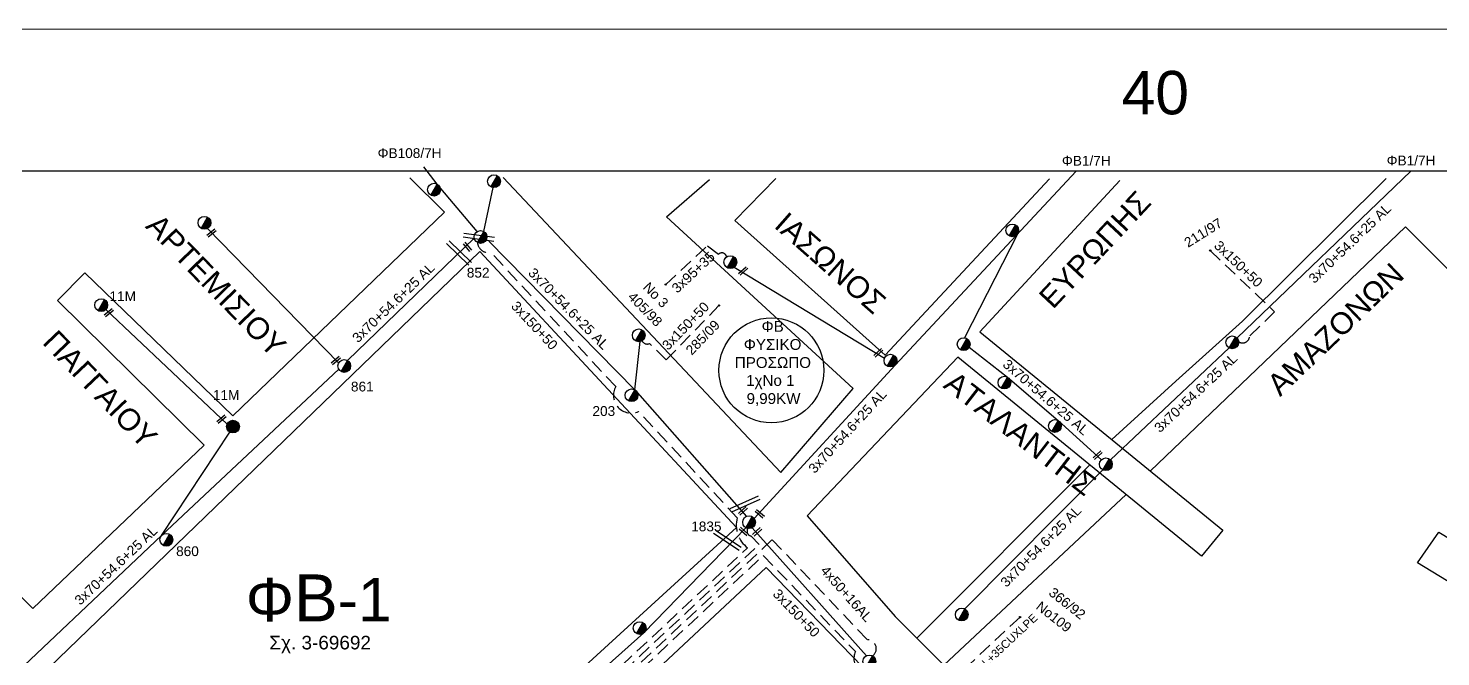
# Model space of a CAD drawing. Header units: millimetres. Extents: x 855 to 3091, y 750 to 2767.
# Drawn here: x 2401.9 to 2662.5, y 1656.5 to 1772.4 of the extents above; entities that cross this region are included whole.
import ezdxf
from ezdxf.enums import TextEntityAlignment as Align

# ---------------------------------------------------------------- set-up
doc = ezdxf.new("R2010")
doc.units = ezdxf.units.MM
doc.linetypes.add('DASHED', pattern=[19.05, 12.7, -6.35])
for name, color, linetype, lineweight in [('3x150+50', 7, 'Continuous', 30), ('3x70+54.6+25 AL', 7, 'SYN_LINE', 30), ('3x95+35', 7, 'Continuous', 30), ('3x95AL+35CU', 7, 'Continuous', 30), ('4x50+16AL', 7, 'Continuous', 30), ('Υπόβαθρο ΔΕΗ', 7, 'Continuous', 30)]:
    doc.layers.add(name, color=color, linetype=linetype, lineweight=lineweight)
for name, color, linetype in [('TEXT ΚΑΛΩΔΙΩΝ', 7, 'Continuous'), ('Άγνωστα', 7, 'Continuous'), ('Επιγραφές - Σχήματα', 7, 'Continuous'), ('Μηχανική τομή', 7, 'Continuous'), ('Στύλος Ξύλινος', 7, 'Continuous'), ('Στύλος Ξύλινος @ 1', 7, 'Continuous'), ('Στύλος ΦΜ', 7, 'Continuous'), ('Στύλος ΦΜ @ 1', 7, 'Continuous'), ('Συνδέσεις', 7, 'Continuous'), ('Τομή', 7, 'Continuous')]:
    doc.layers.add(name, color=color, linetype=linetype)
doc.styles.add('arial', font='arial.ttf')
doc.styles.get("Standard").update_dxf_attribs({"font": 'arial.ttf'})
doc.linetypes.add('SYN_LINE', pattern='A,0.5,-0.0001,["/\\/\\/\\/",Standard,S=0.1,R=0,X=0,Y=-0.05],-0.25', length=0.7501)

# ---------------------------------------------------------------- blocks, each defined once
blk = doc.blocks.new('ΥΠΑΡΧΩΝ ΤΣΙΜΕΝΤΕΝΙΟΣ ΣΤΥΛΟΣ')
at = {"layer": 'Στύλος ΦΜ'}
blk.add_hatch(color=7, dxfattribs=at).paths.add_polyline_path([(-1.29, -2.28, 0.574793), (2.62, 0, 0.268822), (1.3, 2.27)])
at = {"layer": 'Στύλος ΦΜ', "color": 7}
blk.add_line((-1.29, -2.28), (1.3, 2.27), dxfattribs=at)
blk.add_circle((0, 0), 2.62, dxfattribs=at)
at = {"layer": 'Στύλος ΦΜ', "flags": 4}
for tag, p in [('ΑΡΙΘΜΟΣ', (-4.68, 8.05)), ('ΤΥΠΟΣ', (-4.91, 3.03))]:
    blk.add_attdef(tag, p, '', height=4, dxfattribs=at)
blk = doc.blocks.new('ΥΠΑΡΧΩΝ ΞΥΛΙΝΟΣ ΣΤΥΛΟΣ')
at = {"layer": 'Στύλος Ξύλινος'}
h = blk.add_hatch(color=7, dxfattribs=at)
h.paths.add_polyline_path([(-2.62, 0, 0.270008), (-1.29, -2.28), (1.3, 2.27, 0.576266)])
h.paths.add_polyline_path([(-1.29, -2.28, 0.574793), (2.62, 0, 0.268822), (1.3, 2.27)])
at = {"layer": 'Στύλος Ξύλινος', "color": 7}
blk.add_line((-1.29, -2.28), (1.3, 2.27), dxfattribs=at)
blk.add_circle((0, 0), 2.62, dxfattribs=at)
at = {"layer": 'Στύλος Ξύλινος', "flags": 4}
for tag, p in [('ΑΡΙΘΜΟΣ', (-4.91, 8.6)), ('ΤΥΠΟΣ', (-4.85, 3.39))]:
    blk.add_attdef(tag, p, '', height=4, dxfattribs=at)
blk = doc.blocks.new('ΤΟΜΗ')
at = {"layer": 'Τομή', "ltscale": 40}
for p, q in [((-5.7, 0), (17.1, 0)), ((-5.7, -2.8), (17.1, -2.8))]:
    blk.add_line(p, q, dxfattribs=at)
blk = doc.blocks.new('ΜΗΧΑΝΙΚΗ ΤΟΜΗ')
at = {"layer": 'Μηχανική τομή', "ltscale": 40}
for p, q in [((-1.9, 0.8), (5.7, 0.8)), ((-1.9, -0.8), (5.7, -0.8))]:
    blk.add_line(p, q, dxfattribs=at)
blk = doc.blocks.new('_ΣΥΝΔΕΣΗ')
at = {"layer": 'Συνδέσεις', "linetype": 'SYN_LINE', "ltscale": 40}
blk.add_hatch(color=256, dxfattribs=at).paths.add_polyline_path([(0.5, 0, 1), (-0.5, 0, 1)])
at = {"layer": 'Συνδέσεις'}
blk.add_circle((0, 0), 0.5, dxfattribs=at)

msp = doc.modelspace()

# ---------------------------------------------------------------- linework, layer by layer
at = {"lineweight": -3, "ltscale": 0.2}
msp.add_circle((2538.97, 1709.33), 9.67, dxfattribs=at)
at = {"layer": '3x150+50', "lineweight": -3}
msp.add_lwpolyline([(876.93, 763.69), (2934.6, 763.16), (2934.6, 1746.06), (876.93, 1746.06)], close=True, dxfattribs=at)
at = {"layer": '3x150+50', "color": 62, "linetype": 'DASHED', "lineweight": -3, "ltscale": 0.2}
for points in [[(2478.46, 1603.36), (2468.09, 1614.45), (2499.56, 1643.87, -0.377815), (2505.82, 1649.72), (2534.59, 1676.61, -0.311249), (2532.67, 1682.14), (2514.48, 1701.75, -0.726844), (2510.25, 1706.34), (2487.22, 1731.06, -0.438592), (2484.73, 1732.91)], [(2529.3, 1721.29), (2519.57, 1711.25), (2516.49, 1714.28, -0.405204), (2515.11, 1714.78, -45.288279)]]:
    msp.add_lwpolyline(points, format="xyb", dxfattribs=at)
at = {"layer": '3x150+50', "color": 27, "linetype": 'DASHED', "lineweight": -3, "ltscale": 0.2}
for points in [[(2619.93, 1731.42), (2631.81, 1720.14), (2627.18, 1715.62, -0.595156), (2625.18, 1714.61, 4.150008)], [(2479.14, 1603.99), (2469.45, 1614.35), (2500.54, 1643.41, -0.416321), (2506.22, 1648.72), (2536.7, 1677.21), (2535.25, 1678.78, -0.572281), (2534.64, 1680.17, -53.305341)]]:
    msp.add_lwpolyline(points, format="xyb", dxfattribs=at)
at = {"layer": '3x150+50', "color": 173, "linetype": 'DASHED', "lineweight": -3, "ltscale": 0.2}
msp.add_lwpolyline([(2479.81, 1604.62), (2470.81, 1614.25), (2501.54, 1642.98, -0.469656), (2506.58, 1647.69), (2539.11, 1678.1), (2556.69, 1659.66, -0.718909), (2557.64, 1656.67, 5.300361)], format="xyb", dxfattribs=at)
at = {"layer": '3x150+50', "color": 1, "linetype": 'DASHED', "lineweight": -3, "ltscale": 0.2}
msp.add_lwpolyline([(2480.46, 1605.23), (2472.14, 1614.13), (2502.6, 1642.6, -0.550683), (2506.89, 1646.61), (2537.46, 1675.19), (2554.47, 1657.45, 0.651685), (2558.43, 1653.08), (2567.19, 1644.15, 0.648116), (2569.17, 1642.2, 604.743506)], format="xyb", dxfattribs=at)
at = {"layer": '3x70+54.6+25 AL', "color": 6, "linetype": 'SYN_LINE', "lineweight": -3, "ltscale": 10}
msp.add_lwpolyline([(2484.68, 1734.93), (2477.31, 1743.67), (2474.86, 1746.85)], dxfattribs=at)
at = {"layer": '3x70+54.6+25 AL', "color": 27, "linetype": 'SYN_LINE', "lineweight": -3, "ltscale": 15}
for points in [[(2535.8, 1682.03), (2561.78, 1710.31), (2584.15, 1734.23), (2595.21, 1746.06)], [(2624.87, 1715.3), (2656.95, 1746.06)], [(2584.37, 1734.46), (2574.57, 1715.33)], [(2532.12, 1728.37), (2559.85, 1711.57)], [(2575.47, 1713.6), (2582.55, 1708.09), (2591.87, 1700.09), (2599.84, 1692.83)], [(2601.52, 1692.83), (2623.42, 1713.47)], [(2574.68, 1665.32), (2600.09, 1690.98)]]:
    msp.add_lwpolyline(points, dxfattribs=at)
at = {"layer": '3x70+54.6+25 AL', "color": 62, "linetype": 'SYN_LINE', "lineweight": -3, "ltscale": 10}
for points in [[(2485.9, 1734.95), (2487.67, 1743.03)], [(2513.76, 1705.76), (2514.75, 1714.64)]]:
    msp.add_lwpolyline(points, dxfattribs=at)
at = {"layer": '3x70+54.6+25 AL', "color": 30, "linetype": 'SYN_LINE', "lineweight": -3, "ltscale": 15}
for points in [[(2459.13, 1710.69), (2434.92, 1735.49)], [(2460.76, 1711.16), (2484.16, 1733.68)], [(2438.56, 1699.43), (2416.18, 1720.54)], [(2338.57, 1592.62), (2351.66, 1606.46), (2361.13, 1615.95), (2393.03, 1647.26), (2426.46, 1678.85), (2459.15, 1709.56)], [(2426.46, 1678.85), (2439.06, 1697.94)]]:
    msp.add_lwpolyline(points, dxfattribs=at)
at = {"layer": '3x70+54.6+25 AL', "color": 62, "linetype": 'SYN_LINE', "lineweight": -3, "ltscale": 15}
msp.add_lwpolyline([(2486.83, 1733.13), (2513.76, 1705.76), (2534.37, 1682.4)], dxfattribs=at)
at = {"layer": '3x70+54.6+25 AL', "color": 85, "linetype": 'SYN_LINE', "lineweight": -3, "ltscale": 15}
msp.add_lwpolyline([(2534.27, 1680.3), (2515.44, 1660.9), (2489.95, 1638.17), (2461.75, 1612.16), (2441.66, 1592.58), (2422.32, 1574.68), (2388.99, 1545.82)], dxfattribs=at)
at = {"layer": '3x95+35', "color": 27, "linetype": 'DASHED', "lineweight": -3, "ltscale": 0.2}
msp.add_lwpolyline([(2519.47, 1725.15), (2527.16, 1732.31), (2529.23, 1730.75, -0.598769), (2530.71, 1730.25, 111.928727)], format="xyb", dxfattribs=at)
at = {"layer": '3x95AL+35CU', "color": 173, "linetype": 'DASHED', "lineweight": -3, "ltscale": 0.2}
msp.add_lwpolyline([(2584.84, 1663.83), (2571.92, 1651.77), (2577.45, 1646.45, -0.456697), (2579.63, 1644.61, 489.826556)], format="xyb", dxfattribs=at)
at = {"layer": '4x50+16AL', "color": 173, "linetype": 'Continuous', "lineweight": -3, "ltscale": 0.2}
msp.add_lwpolyline([(2535.44, 1680.3), (2556.5, 1656.69)], dxfattribs=at)
at = {"layer": 'Επιγραφές - Σχήματα', "lineweight": -3}
msp.add_lwpolyline([(854.53, 1772.42), (3089.94, 1772.28), (3090.64, 753.14), (854.53, 753.28)], close=True, dxfattribs=at)
at = {"layer": 'Υπόβαθρο ΔΕΗ', "lineweight": -3}
for points in [[(2357.09, 1744.35), (2339.22, 1728.28), (2402.74, 1665.44), (2434.33, 1695.54), (2407.26, 1722.24), (2412.3, 1727.34), (2439.63, 1700.95), (2478.65, 1738.48), (2472.26, 1744.83)], [(2489.5, 1744.91), (2540.73, 1690.5), (2554.04, 1705.97), (2519.63, 1737.64), (2527.58, 1744.5)], [(2539.78, 1744.7), (2532.23, 1736.99), (2559.94, 1712.11), (2590.27, 1744.66)], [(2603.27, 1744.36), (2577.4, 1716.45), (2622.24, 1679.87), (2618.33, 1675.08), (2573.34, 1711.79), (2545.6, 1682.49), (2561.79, 1663.93), (2582.82, 1642.98), (2607.88, 1619.98), (2619.84, 1610.28), (2646.63, 1588.52), (2663.56, 1577.12)], [(2601.79, 1696.55), (2613.6, 1707.31), (2625.91, 1718.39), (2652.4, 1744.71)], [(2608.88, 1690.77), (2629.9, 1710.86), (2655.93, 1735.77), (2670.5, 1721.22)], [(2597.69, 1691.92), (2565.82, 1659.92)], [(2570.8, 1654.96), (2604.42, 1686.43)], [(2702.5, 1646.82), (2658.18, 1673.81), (2662.13, 1679.46), (2706.33, 1652.72)]]:
    msp.add_lwpolyline(points, dxfattribs=at)
for points in [[(2340.55, 1591.63), (2387.17, 1547.57), (2532.56, 1680.36), (2485.21, 1731.23)], [(2395.29, 1539.55), (2434.68, 1502.84), (2567.67, 1642.42), (2538, 1672.96)]]:
    msp.add_lwpolyline(points, close=True, dxfattribs=at)

# ---------------------------------------------------------------- block references
at = {"layer": 'Μηχανική τομή', "lineweight": -3, "zscale": 0.4999999999999997}
for p, xscale, yscale, rotation in [((2436.03, 1734.94), 0.2499999999999997, 0.2499999999999997, 219.1259090839692), ((2482.56, 1732.45), 0.2499999999999997, 0.2499999999999997, 309.2449625426606), ((2533.41, 1727.34), 0.2499999999999997, 0.2499999999999997, 41.97787882532334), ((2417.1, 1720.24), 0.2499999999999997, 0.2499999999999997, 219.1259090839692), ((2558.33, 1712.23), 0.2499999999999997, 0.2499999999999997, 41.97787882532334), ((2458.99, 1711.41), 0.2499999999999997, 0.2499999999999997, 219.1259090839692), ((2437.91, 1700.6), 0.2499999999999997, 0.2499999999999997, 219.1259090839692), ((2598.8, 1693.36), 0.2499999999999997, 0.2499999999999997, 41.97787882532334), ((2533.37, 1683.09), 0.2499999999999997, 0.2499999999999997, 41.97787882532334), ((2536.46, 1683.19), 0.2499999999999998, 0.2499999999999998, 319.5425630443053), ((2533.49, 1679.92), 0.2499999999999998, 0.2499999999999998, 319.5425630443053), ((2536, 1679.24), 0.2499999999999997, 0.2499999999999997, 41.97787882532334)]:
    msp.add_blockref('ΜΗΧΑΝΙΚΗ ΤΟΜΗ', p, dxfattribs=dict(at, xscale=xscale, yscale=yscale, rotation=rotation))
at = {"layer": 'Στύλος Ξύλινος @ 1', "lineweight": -3, "ltscale": 40}
ref = msp.add_blockref('ΥΠΑΡΧΩΝ ΞΥΛΙΝΟΣ ΣΤΥΛΟΣ', (2439.64, 1698.96), dxfattribs=dict(at, xscale=0.4499999999998181, yscale=0.4499999999998181, zscale=0.4499999999998181))
ref.add_attrib('ΤΥΠΟΣ', '11M', (2435.94, 1703.88), dxfattribs={"layer": 'Στύλος Ξύλινος', "height": 1.8, "flags": 4})
at = {"layer": 'Στύλος ΦΜ @ 1', "lineweight": -3, "ltscale": 40, "xscale": 0.4499999999998181, "yscale": 0.4499999999998181, "zscale": 0.4499999999998181}
for p in [(2476.73, 1742.65), (2487.79, 1744.21), (2434.38, 1736.54), (2583.41, 1735.14), (2531.39, 1729.29), (2514.5, 1715.79), (2574.44, 1714.16), (2624, 1714.5), (2560.94, 1711.13), (2581.96, 1707.07), (2591.28, 1699.07), (2600.68, 1692.01), (2574.09, 1664.3), (2514.68, 1661.8), (2557.05, 1655.65)]:
    msp.add_blockref('ΥΠΑΡΧΩΝ ΤΣΙΜΕΝΤΕΝΙΟΣ ΣΤΥΛΟΣ', p, dxfattribs=at)
at = {"layer": 'Στύλος ΦΜ @ 1', "lineweight": -3, "ltscale": 40}
ref = msp.add_blockref('ΥΠΑΡΧΩΝ ΤΣΙΜΕΝΤΕΝΙΟΣ ΣΤΥΛΟΣ', (2485.31, 1733.93), dxfattribs=dict(at, xscale=0.4499999999998181, yscale=0.4499999999998181, zscale=0.4499999999998181))
ref.add_attrib('ΤΥΠΟΣ', '852', (2482.78, 1726.44), dxfattribs={"layer": 'Στύλος ΦΜ', "height": 1.8, "flags": 4})
ref = msp.add_blockref('ΥΠΑΡΧΩΝ ΤΣΙΜΕΝΤΕΝΙΟΣ ΣΤΥΛΟΣ', (2415.33, 1721.36), dxfattribs=dict(at, xscale=0.4499999999998181, yscale=0.4499999999998181, zscale=0.4499999999998181))
ref.add_attrib('ΤΥΠΟΣ', '11M', (2416.86, 1722.09), dxfattribs={"layer": 'Στύλος ΦΜ', "height": 1.8, "flags": 4})
ref = msp.add_blockref('ΥΠΑΡΧΩΝ ΤΣΙΜΕΝΤΕΝΙΟΣ ΣΤΥΛΟΣ', (2460.17, 1710.14), dxfattribs=dict(at, xscale=0.4499999999998181, yscale=0.4499999999998181, zscale=0.4499999999998181))
ref.add_attrib('ΤΥΠΟΣ', '861', (2461.4, 1705.44), dxfattribs={"layer": 'Στύλος ΦΜ', "height": 1.8, "flags": 4})
ref = msp.add_blockref('ΥΠΑΡΧΩΝ ΤΣΙΜΕΝΤΕΝΙΟΣ ΣΤΥΛΟΣ', (2513.17, 1704.74), dxfattribs=dict(at, xscale=0.4499999999998181, yscale=0.4499999999998181, zscale=0.4499999999998181))
ref.add_attrib('ΤΥΠΟΣ', '203', (2505.96, 1700.93), dxfattribs={"layer": 'Στύλος ΦΜ', "height": 1.8, "flags": 4})
ref = msp.add_blockref('ΥΠΑΡΧΩΝ ΤΣΙΜΕΝΤΕΝΙΟΣ ΣΤΥΛΟΣ', (2534.86, 1681.33), dxfattribs=dict(at, xscale=0.4499999999998181, yscale=0.4499999999998181, zscale=0.4499999999998181))
ref.add_attrib('ΤΥΠΟΣ', '1835', (2524.18, 1679.65), dxfattribs={"layer": 'Στύλος ΦΜ', "height": 1.8, "flags": 4})
ref = msp.add_blockref('ΥΠΑΡΧΩΝ ΤΣΙΜΕΝΤΕΝΙΟΣ ΣΤΥΛΟΣ', (2427.35, 1678.08), dxfattribs=dict(at, xscale=0.4499999999998181, yscale=0.4499999999998181, zscale=0.4499999999998181))
ref.add_attrib('ΤΥΠΟΣ', '860', (2429.15, 1675.08), dxfattribs={"layer": 'Στύλος ΦΜ', "height": 1.8, "flags": 4})
at = {"layer": 'Συνδέσεις', "lineweight": -3, "xscale": 0.25, "yscale": 0.25, "zscale": 0.25}
for p in [(2619.93, 1731.42), (2519.48, 1725.16), (2529.3, 1721.29), (2584.84, 1663.83)]:
    msp.add_blockref('_ΣΥΝΔΕΣΗ', p, dxfattribs=at)
at = {"layer": 'Τομή', "lineweight": -3}
for p, xscale, yscale, zscale, rotation in [((2480.57, 1732.21), 0.2499999999999998, 0.2499999999999998, 0.2499999999999998, 315.5441563611196), ((2483.64, 1734.45), 0.2499999999999997, 0.2499999999999997, 0.2499999999999997, 352.2654227053685), ((2532.69, 1684.45), 0.2499999999999996, 0.2499999999999996, 0.2499999999999996, 24.14111223964567), ((2531.84, 1676.87), 0.2499999999999996, 0.2499999999999996, 0.2499999999999996, 146.6567957804321)]:
    msp.add_blockref('ΤΟΜΗ', p, dxfattribs=dict(at, xscale=xscale, yscale=yscale, zscale=zscale, rotation=rotation))

# ---------------------------------------------------------------- texts
at = {"lineweight": -3, "ltscale": 40, "char_height": 4, "width": 65.6312, "attachment_point": 1, "style": 'arial'}
for s, insert, rotation in [('EYPΩΠHΣ', (2587.99, 1723.18), 46.9372), ('IAΣΩNOΣ', (2541.91, 1738.81), 318.6629), ('APTEMIΣIOY', (2426.2, 1738.55), 314.1415), ('ΠAΓΓAIOY', (2407.21, 1717.12), 313.5423), ('ATAΛANTHΣ', (2572.93, 1709.45), 322.3525)]:
    msp.add_mtext(s, dxfattribs=dict(at, insert=insert, rotation=rotation))
at = {"layer": 'TEXT ΚΑΛΩΔΙΩΝ', "linetype": 'Continuous', "lineweight": -3, "ltscale": 0.2}
for s, height, rotation, p in [('3x70+54.6+25 AL', 1.8, 43.7953, (2645.68, 1732.76)), ('3x150+50', 1.8, 316.467, (2625.13, 1728.97)), ('3x95+35', 1.8, 42.9521, (2524.55, 1727.42)), ('3x70+54.6+25 AL', 1.8, 43.8987, (2469.23, 1721.82)), ('3x70+54.6+25 AL', 1.8, 314.5309, (2501.57, 1720.71)), ('3x150+50', 1.8, 312.973, (2495.27, 1717.61)), ('3x150+50', 1.8, 45.8866, (2523.14, 1717.53)), ('3x70+54.6+25 AL', 1.8, 319.3435, (2589.61, 1704.4)), ('3x70+54.6+25 AL', 1.8, 43.3021, (2617.25, 1705.18)), ('3x70+54.6+25 AL', 1.8, 47.412, (2553.01, 1698.11)), ('3x70+54.6+25 AL', 1.8, 45.2715, (2588.67, 1676.89)), ('3x70+54.6+25 AL', 1.8, 43.388, (2418.05, 1673.38)), ('4x50+16AL', 1.8, 311.7312, (2552.84, 1668.13)), ('3x150+50', 1.8, 313.792, (2543.58, 1664.58)), ('3x95AL+35CUXLPE', 1.5, 43.0266, (2580.75, 1657.55))]:
    msp.add_text(s, height=height, rotation=rotation, dxfattribs=at).set_placement(p, align=Align.MIDDLE_CENTER)
at = {"layer": 'Άγνωστα', "lineweight": -3, "ltscale": 0.2, "char_height": 1.8, "width": 18.6352, "attachment_point": 1, "style": 'arial'}
for s, insert in [('ΦB108/7H', (2466.33, 1750.29)), ('ΦB1/7H', (2592.57, 1748.89)), ('ΦB1/7H', (2652.48, 1748.93))]:
    msp.add_mtext(s, dxfattribs=dict(at, insert=insert))
at = {"layer": 'Άγνωστα', "lineweight": -3, "ltscale": 40, "char_height": 1.8, "width": 12.7137, "attachment_point": 1, "style": 'arial'}
for s, insert, rotation in [('211/97', (2614.89, 1733.44), 31.9724), ('No 3', (2516.44, 1725.77), 314.3104), ('405/98', (2513.65, 1723.99), 314.3104), ('285/09', (2522.99, 1713.26), 46), ('366/92', (2591.09, 1669.44), 321.7283), ('No109', (2588.74, 1666.89), 321.7283)]:
    msp.add_mtext(s, dxfattribs=dict(at, insert=insert, rotation=rotation))
at = {"layer": 'Άγνωστα', "color": 7, "lineweight": -3, "insert": (2446.35, 1660.37), "char_height": 2.5, "width": 4.551914400963142e-14, "attachment_point": 1}
msp.add_mtext('Σχ. 3-69692', dxfattribs=at)
at = {"layer": 'Επιγραφές - Σχήματα', "lineweight": -3, "insert": (2603.58, 1764.55), "char_height": 8, "width": 15.5504, "attachment_point": 1, "style": 'arial'}
msp.add_mtext('40', dxfattribs=at)
at = {"layer": 'Υπόβαθρο ΔΕΗ', "lineweight": -3}
msp.add_text('ΑΜΑΖΟΝΩΝ', height=4, rotation=43.7399, dxfattribs=at).set_placement((2643.03, 1716.92), align=Align.MIDDLE_CENTER)
at = {"layer": 'Υπόβαθρο ΔΕΗ', "lineweight": -3, "attachment_point": 1}
for s, insert, char_height, width in [('{\\W8.64836; }ΦΒ \\P{\\W4.42067; }ΦΥΣΙΚΟ \\P{\\W2.28183; }ΠΡΟΣΩΠΟ', (2530.45, 1718.44), 2, 17.2548), ('{\\W5.64925; }1χΝο 1\\P{\\W5.75643; }9,99KW', (2529.93, 1708.46), 2, 17.2548), ('Φ{\\H1.0833x;B}-1', (2441.99, 1671.7), 8, 84.6573)]:
    msp.add_mtext(s, dxfattribs=dict(at, insert=insert, char_height=char_height, width=width))

doc.saveas('drawing.dxf')
